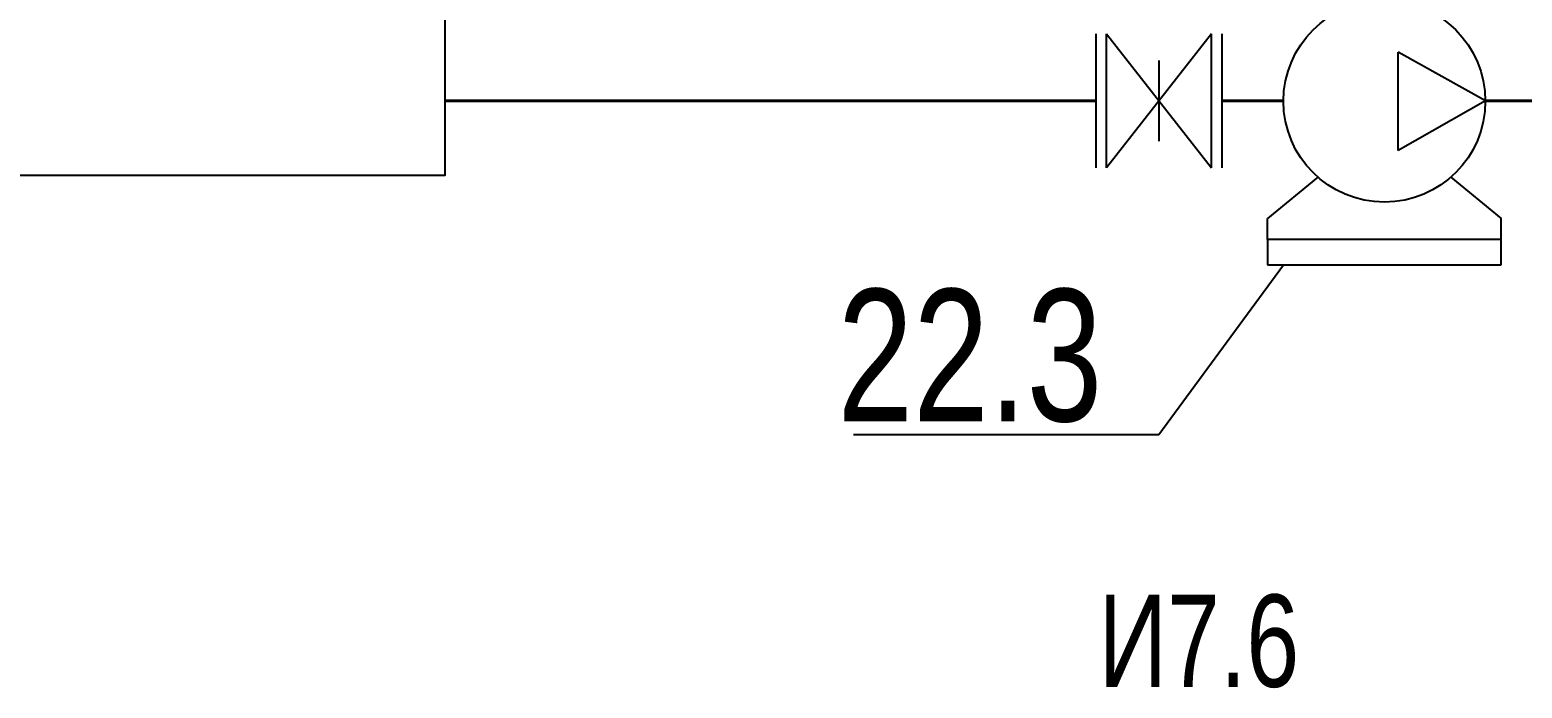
# Model space of a CAD drawing. Extents: x 151310 to 250336, y -70311 to -4848.
# Drawn here: x 223833 to 225741, y -21913 to -21071 of the extents above; entities that cross this region are included whole.
import ezdxf

# ---------------------------------------------------------------- set-up
doc = ezdxf.new("R2010")
doc.units = 0
doc.header["$LTSCALE"] = 300
doc.header["$MEASUREMENT"] = 0
doc.layers.add('1', color=7, linetype='CONTINUOUS')
doc.layers.add('Запорная арматура', color=7, linetype='CONTINUOUS', lineweight=20)
doc.layers.add('К1', color=7, linetype='CONTINUOUS', lineweight=40, true_color=0xfa3c00)
doc.styles.add('MONARCH', font='monarch', dxfattribs={"width": 0.77})

msp = doc.modelspace()

# ---------------------------------------------------------------- linework, layer by layer
at = {"layer": '1'}
for p, q in [((225195.7, -21076.1), (225195.7, -21247.3)), ((225209.2, -21247.3), (225209.2, -21076.1)), ((225209.2, -21076.1), (225343.4, -21247.3)), ((225343.4, -21076.1), (225209.2, -21247.3)), ((225343.4, -21247.3), (225343.4, -21076.1)), ((225356.9, -21076.1), (225356.9, -21247.3)), ((225276.3, -21110.3), (225276.3, -21213.1)), ((225276.3, -21110.3), (225276.3, -21213.6))]:
    msp.add_line(p, q, dxfattribs=at)
at = {"layer": '1', "color": 65, "ltscale": 0.4}
for p, q in [((225693.7, -21161.9), (225582.2, -21099.5)), ((225582.2, -21225.2), (225582.2, -21099.5)), ((225693.7, -21161.9), (225582.2, -21225.2)), ((225479.7, -21259.6), (225415.4, -21312.1)), ((225649.6, -21259.6), (225713.9, -21312.1)), ((225415.4, -21339.3), (225415.4, -21312.1)), ((225713.9, -21339.3), (225713.9, -21312.1)), ((225276.4, -21588.7), (225435.8, -21371.6)), ((225415.4, -21371.6), (225713.9, -21371.6)), ((224885.9, -21588.7), (225276.4, -21588.7))]:
    msp.add_line(p, q, dxfattribs=at)
at = {"layer": '1', "ltscale": 0.4}
msp.add_lwpolyline([(224364.2, -18970.4), (222539.2, -18970.4), (222539.2, -21256.8), (224364.2, -21256.8)], close=True, dxfattribs=at)
at = {"layer": '1', "color": 65, "ltscale": 0.4}
msp.add_lwpolyline([(225713.9, -21371.6), (225713.9, -21339.3), (225415.4, -21339.3), (225415.4, -21371.6)], dxfattribs=at)
msp.add_circle((225564.6, -21162.4), 129, dxfattribs=at)
at = {"layer": 'К1', "ltscale": 0.4}
for p, q in [((225195.7, -21161.7), (224364.2, -21161.7)), ((225435.6, -21161.7), (225356.9, -21161.7)), ((225693.7, -21161.9), (225828.4, -21161.9))]:
    msp.add_line(p, q, dxfattribs=at)

# ---------------------------------------------------------------- texts
at = {"layer": '1', "color": 65, "ltscale": 0.4, "insert": (224865.6, -21402.6), "char_height": 168.91, "attachment_point": 1, "style": 'MONARCH'}
msp.add_mtext_dynamic_manual_height_columns('22.3', width=409.843, gutter_width=879.7, heights=[0], dxfattribs=at)
at = {"layer": 'Запорная арматура', "ltscale": 0.4, "insert": (225199.4, -21793.3), "char_height": 118.04, "attachment_point": 1, "style": 'MONARCH'}
msp.add_mtext_dynamic_manual_height_columns('И7.6', width=286.336, gutter_width=44263.9, heights=[0], dxfattribs=at)

doc.saveas('drawing.dxf')
